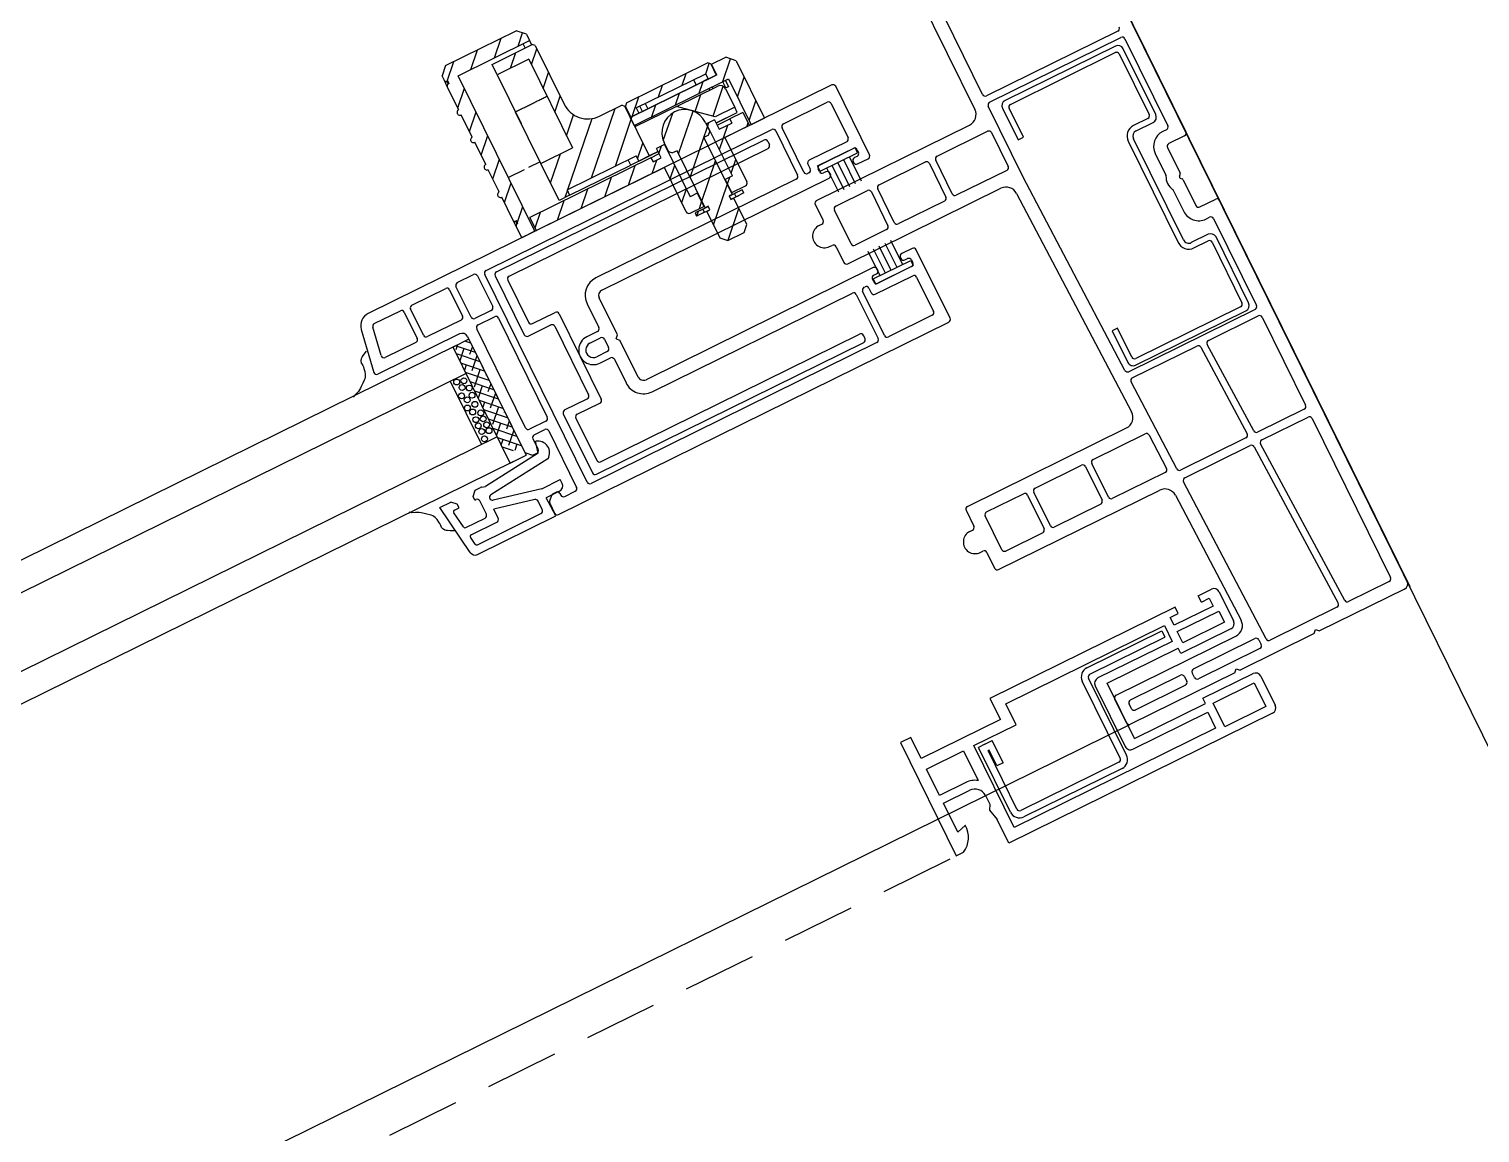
# Model space of a CAD drawing. Header units: millimetres. Extents: x -27104 to 125781, y -3376 to 46996.
# Drawn here: x 55994.857 to 55999.686, y 19016.421 to 19020.095 of the extents above; entities that cross this region are included whole.
import ezdxf

# ---------------------------------------------------------------- set-up
doc = ezdxf.new("R2010")
doc.units = ezdxf.units.MM
doc.header["$LTSCALE"] = 100
doc.header["$MEASUREMENT"] = 0
doc.linetypes.add('HIDDEN2', pattern=[0.1875, 0.125, -0.0625])
doc.layers.get('0').update_dxf_attribs({"linetype": 'CONTINUOUS'})
for name, color, linetype in [('ELE9', 9, 'CONTINUOUS'), ('WIN', 4, 'CONTINUOUS'), ('WIN-G', 252, 'CONTINUOUS'), ('WIN2', 5, 'CONTINUOUS')]:
    doc.layers.add(name, color=color, linetype=linetype)

# ---------------------------------------------------------------- blocks, each defined once
blk = doc.blocks.new('A$C37502152')
at = {"layer": 'WIN-G'}
for p, q in [((57.62, 252.12), (76.22, 252.12)), ((57.62, 250.92), (76.22, 250.92))]:
    blk.add_line(p, q, dxfattribs=at)
at = {"layer": 'WIN-G', "linetype": 'HIDDEN2'}
blk.add_line((703.15, 253), (89.5, 253), dxfattribs=at)
at = {"layer": 'WIN-G'}
for centre, radius, start, end in [((57.62, 250.42), 1.7, 90, 180), ((76.22, 250.42), 1.7, 0, 90), ((57.62, 250.42), 0.5, 90, 180), ((76.22, 250.42), 0.5, 0, 90)]:
    blk.add_arc(centre, radius, start, end, dxfattribs=at)
at = {"layer": 'WIN2'}
for p, q in [((30.5, 255), (80.5, 255)), ((80.5, 255), (80.5, 250.5)), ((29.5, 248.5), (29.5, 254)), ((31, 253.5), (38.8, 253.5)), ((31, 249), (31, 253.5)), ((38.8, 253.5), (38.8, 249)), ((40.3, 253), (78.5, 253)), ((40.3, 250), (40.3, 253)), ((89.5, 253), (88.1, 253)), ((54.5, 250), (40.3, 250)), ((81, 248.5), (80.5, 250.5)), ((85.8, 249), (87.5, 249.5)), ((40, 247.5), (30.5, 247.5)), ((38.8, 249), (31, 249)), ((53.5, 248.5), (40, 248.5)), ((40, 248.5), (40, 247.5)), ((80.5, 247.63), (81, 248.5))]:
    blk.add_line(p, q, dxfattribs=at)
for centre, radius, start, end in [((30.5, 254), 1, 90, 180), ((90.02, 249.24), 4.22, 117.0056, 183.1979), ((54.5, 249), 1, 0, 90), ((30.5, 248.5), 1, 180, 270)]:
    blk.add_arc(centre, radius, start, end, dxfattribs=at)
at = {"ltscale": 1000}
blk.add_wipeout([(1400, 246), (0, 246), (0, 0), (1400, 0)], dxfattribs=at)
at = {"layer": 'WIN', "ltscale": 1000}
blk.add_line((0, 0), (0, 246), dxfattribs=at)
at = {"layer": 'WIN-G'}
for p, q in [((55.92, 250.42), (55.92, 235.82)), ((57.12, 250.42), (57.12, 235.82)), ((76.72, 250.42), (76.72, 239.32)), ((77.92, 250.42), (77.92, 238.12)), ((1347, 246), (53, 246)), ((75.32, 242.32), (76.52, 242.32)), ((75.32, 242.32), (75.32, 238.12)), ((76.52, 242.32), (76.52, 239.32)), ((76.72, 238.12), (75.32, 238.12)), ((76.52, 239.32), (76.72, 239.32)), ((76.72, 238.12), (77.92, 238.12)), ((41.22, 234.12), (41.22, 235.32)), ((55.42, 235.32), (41.22, 235.32)), ((55.42, 234.12), (41.22, 234.12)), ((3.3, 190.6), (3.3, 178.1)), ((25.2, 191.6), (4.3, 191.6)), ((4.3, 178.6), (4.3, 190.1)), ((4.8, 190.6), (24.7, 190.6)), ((25.2, 190.1), (25.2, 184.6)), ((26.2, 184.6), (26.2, 190.6)), ((25.2, 184.6), (26.2, 184.6)), ((7.5, 178.1), (4.8, 178.1)), ((4.3, 177.1), (7.5, 177.1)), ((8.5, 176.1), (8.5, 156.9)), ((9.5, 156.9), (9.5, 176.1)), ((64.5, 167.2), (64.5, 166.6)), ((115.7, 167.7), (65, 167.7)), ((114.1, 166.1), (65, 166.1)), ((114.6, 157.6), (114.6, 165.6)), ((116.2, 156), (116.2, 167.2)), ((141.45, 165.72), (142.25, 165.32)), ((142.25, 165.32), (142.28, 165.31)), ((142.28, 165.31), (142.66, 165.09)), ((142.66, 165.09), (142.83, 164.96)), ((142.83, 164.96), (142.99, 164.81)), ((142.99, 164.81), (143.17, 164.57)), ((143.17, 164.57), (143.24, 164.44)), ((143.24, 164.44), (143.29, 164.3)), ((143.29, 164.3), (143.31, 164.15)), ((143.31, 163.99), (143.29, 163.68)), ((143.29, 163.68), (143.29, 163.41)), ((143.29, 163.41), (143.31, 163.15)), ((143.31, 164.15), (143.31, 163.99)), ((143.31, 163.15), (143.41, 162.63)), ((143.41, 162.63), (143.56, 162.14)), ((143.56, 162.14), (143.66, 161.92)), ((143.66, 161.92), (143.79, 161.71)), ((143.79, 161.71), (143.96, 161.51)), ((143.96, 161.51), (144.15, 161.33)), ((144.15, 161.33), (144.58, 161)), ((144.58, 161), (145.07, 160.58)), ((145.07, 160.58), (145.32, 160.38)), ((128, 159.5), (125, 159.5)), ((125, 137.5), (125, 159.5)), ((127.38, 159.5), (717.15, 159.5)), ((128, 159.5), (128, 137.5)), ((145.32, 160.38), (145.58, 160.2)), ((145.58, 160.2), (145.87, 160.05)), ((145.87, 160.05), (146.17, 159.92)), ((146.17, 159.92), (146.8, 159.7)), ((146.8, 159.7), (147.13, 159.41)), ((7.5, 155.9), (4.3, 155.9)), ((109.3, 140.4), (109.3, 156.6)), ((114.1, 157.1), (109.8, 157.1)), ((115.7, 155.5), (111.4, 155.5)), ((125, 157.71), (128, 154.71)), ((125, 154.77), (126.91, 156.68)), ((125, 155.94), (128, 152.94)), ((125.59, 157.12), (126.36, 157.9)), ((126.58, 157.9), (128, 156.48)), ((127.35, 155.36), (128, 156.01)), ((3.3, 154.9), (3.3, 142.4)), ((4.3, 142.9), (4.3, 154.4)), ((4.8, 154.9), (7.5, 154.9)), ((110.9, 142), (110.9, 155)), ((125, 154.17), (128, 151.17)), ((125, 153.01), (126.03, 154.03)), ((126.47, 152.71), (128, 154.24)), ((128, 154.5), (717.15, 154.5)), ((131, 142.5), (131, 154.5)), ((125, 152.4), (128, 149.4)), ((125, 151.24), (125.14, 151.38)), ((125, 150.64), (128, 147.64)), ((125.59, 150.05), (127.8, 152.26)), ((26.2, 148.4), (25.2, 148.4)), ((25.2, 148.4), (25.2, 142.9)), ((26.2, 142.4), (26.2, 148.4)), ((125, 147.7), (126.91, 149.61)), ((125, 148.87), (128, 145.87)), ((127.35, 148.29), (128, 148.93)), ((125, 147.1), (128, 144.1)), ((125, 145.93), (126.03, 146.96)), ((126.47, 145.63), (128, 147.17)), ((125, 145.33), (128, 142.33)), ((125, 144.17), (125.14, 144.31)), ((125, 143.57), (128, 140.57)), ((125.59, 142.98), (127.8, 145.19)), ((4.3, 141.4), (25.2, 141.4)), ((24.7, 142.4), (4.8, 142.4)), ((115.7, 141.5), (111.4, 141.5)), ((116.2, 129.8), (116.2, 141)), ((125, 140.63), (126.91, 142.54)), ((125, 141.8), (128, 138.8)), ((127.35, 141.21), (128, 141.86)), ((128, 142.5), (717.15, 142.5)), ((114.1, 139.9), (109.8, 139.9)), ((114.6, 131.4), (114.6, 139.4)), ((125, 140.03), (127.53, 137.5)), ((125, 138.86), (126.03, 139.89)), ((125, 138.26), (125.76, 137.5)), ((126.47, 138.56), (128, 140.1)), ((125, 137.5), (128, 137.5)), ((127.17, 137.5), (127.8, 138.12)), ((127.38, 137.5), (717.15, 137.5)), ((143.85, 135.69), (144.04, 135.87)), ((144.04, 135.87), (144.47, 136.2)), ((144.47, 136.2), (144.96, 136.62)), ((144.96, 136.62), (145.21, 136.82)), ((145.21, 136.82), (145.47, 137)), ((145.47, 137), (145.76, 137.15)), ((145.76, 137.15), (146.06, 137.28)), ((146.06, 137.28), (146.68, 137.5)), ((146.68, 137.5), (147.02, 137.62)), ((143.17, 133.79), (143.2, 134.05)), ((143.17, 133.52), (143.17, 133.79)), ((143.2, 133.21), (143.17, 133.52)), ((143.2, 134.05), (143.3, 134.57)), ((143.3, 134.57), (143.44, 135.05)), ((143.44, 135.05), (143.55, 135.28)), ((143.55, 135.28), (143.67, 135.49)), ((143.67, 135.49), (143.85, 135.69)), ((114.1, 130.9), (65, 130.9)), ((141.58, 131.6), (142.14, 131.88)), ((142.14, 131.88), (142.17, 131.89)), ((142.17, 131.89), (142.55, 132.11)), ((142.55, 132.11), (142.72, 132.24)), ((142.72, 132.24), (142.88, 132.39)), ((142.88, 132.39), (143.06, 132.63)), ((143.06, 132.63), (143.13, 132.76)), ((143.13, 132.76), (143.17, 132.9)), ((143.17, 132.9), (143.2, 133.05)), ((143.2, 133.05), (143.2, 133.21)), ((64.5, 129.8), (64.5, 130.4)), ((115.7, 129.3), (65, 129.3))]:
    blk.add_line(p, q, dxfattribs=at)
for centre in [(128.8, 152.97), (129.97, 152.56), (130.11, 153.88), (128.72, 151.89), (128.8, 150.73), (129.97, 150.31), (130.07, 151.42), (128.72, 149.64), (128.97, 147.88), (129.89, 148.89), (130.39, 147.88), (128.72, 146.29), (129.81, 146.63), (130.37, 145.6), (128.6, 144.98), (128.87, 143.47), (129.66, 144.36), (130.07, 143.12)]:
    blk.add_circle(centre, 0.5, dxfattribs=at)
for centre, radius, start, end in [((55.42, 235.82), 1.7, 270, 0), ((55.42, 235.82), 0.5, 270, 0), ((4.3, 190.6), 1, 90, 180), ((4.8, 190.1), 0.5, 90, 180), ((24.7, 190.1), 0.5, 0, 90), ((25.2, 190.6), 1, 0, 90), ((4.3, 178.1), 1, 180, 270), ((4.8, 178.6), 0.5, 180, 270), ((7.5, 176.1), 2, 0, 90), ((7.5, 176.1), 1, 0, 90), ((65, 167.2), 0.5, 90, 180), ((65, 166.6), 0.5, 180, 270), ((114.1, 165.6), 0.5, 0, 90), ((115.7, 167.2), 0.5, 0, 90), ((4.3, 154.9), 1, 90, 180), ((7.5, 156.9), 2, 270, 0), ((7.5, 156.9), 1, 270, 0), ((109.8, 156.6), 0.5, 90, 180), ((111.4, 155), 0.5, 90, 180), ((114.1, 157.6), 0.5, 270, 0), ((115.7, 156), 0.5, 270, 0), ((4.8, 154.4), 0.5, 90, 180), ((4.3, 142.4), 1, 180, 270), ((4.8, 142.9), 0.5, 180, 270), ((24.7, 142.9), 0.5, 270, 0), ((25.2, 142.4), 1, 270, 0), ((111.4, 142), 0.5, 180, 270), ((115.7, 141), 0.5, 0, 90), ((109.8, 140.4), 0.5, 180, 270), ((114.1, 139.4), 0.5, 0, 90), ((65, 130.4), 0.5, 90, 180), ((114.1, 131.4), 0.5, 270, 0), ((65, 129.8), 0.5, 180, 270), ((115.7, 129.8), 0.5, 270, 0)]:
    blk.add_arc(centre, radius, start, end, dxfattribs=at)
at = {"layer": 'WIN2'}
for p, q in [((78.5, 253), (78.5, 237.5)), ((89.5, 231.5), (89.5, 253)), ((87.5, 249.5), (87.5, 244)), ((53.5, 248.5), (53.5, 238)), ((55.5, 237.5), (55.5, 249)), ((80.5, 246), (80.5, 247.63)), ((0, 172.8), (0, 245)), ((1, 246), (17.14, 246)), ((17.64, 245.5), (17.14, 246)), ((18.14, 246), (17.64, 245.5)), ((18.14, 246), (32.2, 246)), ((32.7, 245.5), (32.2, 246)), ((33.2, 246), (32.7, 245.5)), ((33.2, 246), (53, 246)), ((53.5, 245.5), (53.5, 241)), ((2.3, 213), (2.3, 243.2)), ((2.8, 243.7), (10.5, 243.7)), ((11, 243.22), (12.06, 213.02)), ((13.26, 212.98), (12.2, 243.18)), ((12.7, 243.7), (25.38, 243.7)), ((25.88, 243.21), (26.67, 213.01)), ((27.09, 242.79), (27.07, 243.69)), ((27.57, 244.2), (39.2, 244.2)), ((39.2, 242.3), (27.59, 242.3)), ((39.7, 243.7), (39.7, 242.8)), ((41.2, 242.8), (41.2, 243.7)), ((41.7, 244.2), (51.2, 244.2)), ((51.2, 242.3), (41.7, 242.3)), ((51.7, 243.7), (51.7, 242.8)), ((80.5, 237.5), (80.5, 243.13)), ((87.5, 244), (82.5, 244)), ((82.5, 242.5), (87.5, 242.5)), ((87.5, 242.5), (87.5, 237.5)), ((53, 240.5), (30.3, 240.5)), ((28.93, 214.45), (28.3, 238.45)), ((29.5, 232.5), (29.5, 238)), ((30.5, 239), (40, 239)), ((31, 237.5), (38.9, 237.5)), ((31, 235.4), (31, 237.5)), ((38.9, 237.5), (38.9, 235.4)), ((40, 239), (40, 238)), ((53.5, 238), (40, 238)), ((70.5, 237.5), (70.5, 233.5)), ((78.5, 237.5), (70.5, 237.5)), ((87.5, 237.5), (80.5, 237.5)), ((38.9, 235.4), (31, 235.4)), ((40.4, 233.5), (40.4, 236.5)), ((40.4, 236.5), (54.5, 236.5)), ((72.5, 235.5), (87.5, 235.5)), ((72.5, 231.5), (72.5, 235.5)), ((87.5, 235.5), (87.5, 231.5)), ((31.5, 234.2), (38.9, 234.2)), ((31.5, 232.7), (31.5, 234.2)), ((33, 232.7), (31.5, 232.7)), ((33, 232.7), (33, 231.5)), ((37.4, 232.7), (37.4, 231.5)), ((38.9, 232.7), (37.4, 232.7)), ((38.9, 234.2), (38.9, 232.7)), ((70.5, 233.5), (40.4, 233.5)), ((33, 231.5), (30.5, 231.5)), ((37.4, 231.5), (72.5, 231.5)), ((87.5, 231.5), (89.5, 231.5)), ((11.56, 212.5), (2.8, 212.5)), ((26.17, 212.5), (13.76, 212.5)), ((61.5, 212.5), (30.93, 212.5)), ((2.3, 193.8), (2.3, 210.5)), ((2.8, 211), (11.64, 211)), ((12.14, 210.52), (12.73, 193.82)), ((13.93, 193.78), (13.35, 210.48)), ((13.85, 211), (26.23, 211)), ((26.73, 210.51), (27.17, 193.81)), ((28.76, 210.2), (38.8, 210.2)), ((41, 210.2), (49.8, 210.2)), ((52, 210.2), (59, 210.2)), ((62, 209), (62, 212)), ((28.42, 203.29), (28.26, 209.69)), ((39.3, 209.7), (39.3, 203.3)), ((40.5, 203.3), (40.5, 209.7)), ((50.3, 209.7), (50.3, 203.3)), ((51.5, 203.3), (51.5, 209.7)), ((59.5, 209.7), (59.5, 203.3)), ((63, 208.5), (62.5, 208.5)), ((38.8, 202.8), (28.92, 202.8)), ((49.8, 202.8), (41, 202.8)), ((59, 202.8), (52, 202.8)), ((62, 201), (62, 204)), ((63, 204.5), (62.5, 204.5)), ((61.5, 200.5), (31.35, 200.5)), ((30.45, 156.45), (29.35, 198.45)), ((12.23, 193.3), (2.8, 193.3)), ((26.67, 193.3), (14.43, 193.3)), ((2.3, 175.1), (2.3, 191.6)), ((2.8, 192.1), (26.73, 192.1)), ((27.23, 191.61), (28.2, 154.47)), ((3.5, 174.6), (2.8, 174.6)), ((3.5, 172.3), (0.5, 172.3)), ((4, 166.92), (4, 171.8)), ((6.3, 167.73), (6.3, 171.8)), ((50, 170.5), (50, 157.5)), ((124.5, 171), (50.5, 171)), ((139.84, 171), (124.99, 171)), ((124.99, 171), (125.11, 167.5)), ((125, 168.61), (125, 170.5)), ((52, 161.7), (52, 168.2)), ((52.5, 168.7), (60.8, 168.7)), ((61.3, 168.2), (61.3, 159.8)), ((62.5, 159.8), (62.5, 168.2)), ((63, 168.7), (117.2, 168.7)), ((117.7, 168.2), (117.7, 128.8)), ((119.7, 157.5), (119.7, 168.2)), ((122.2, 168.7), (120.2, 168.7)), ((122.7, 167.9), (122.7, 168.2)), ((124.15, 167.55), (124.86, 168.25)), ((126.61, 169), (126.61, 167.39)), ((139.14, 169.5), (127.11, 169.5)), ((139.44, 169.24), (139.64, 167.84)), ((140.83, 170.13), (142.11, 161)), ((4, 160.8), (4, 165.68)), ((4.29, 166.51), (4.09, 166.71)), ((4.29, 166.09), (4.09, 165.89)), ((121.61, 166.5), (121.61, 165.8)), ((125.11, 165.8), (121.61, 165.8)), ((122.61, 167.5), (125.11, 167.5)), ((123.79, 167.4), (123.2, 167.4)), ((125.11, 165.8), (133.4, 163.88)), ((127, 166.9), (133.98, 165.28)), ((133.98, 167), (133.98, 165.28)), ((139.34, 167.5), (134.48, 167.5)), ((135.48, 165.5), (135.48, 163)), ((139.64, 166), (135.98, 166)), ((139.93, 165.74), (140.34, 162.84)), ((6.3, 160.8), (6.3, 164.87)), ((59.6, 161.2), (52.5, 161.2)), ((60.1, 159.8), (60.1, 160.7)), ((121.91, 161.69), (133.34, 162.9)), ((123.01, 160.1), (133.54, 161.21)), ((134.19, 161.05), (133.54, 161.21)), ((135.38, 161), (134.36, 161)), ((136.18, 161.8), (135.38, 161)), ((136.18, 162.5), (135.98, 162.5)), ((136.18, 162.5), (136.18, 161.8)), ((140.04, 162.5), (139.18, 162.5)), ((139.18, 162.5), (139.18, 161.8)), ((139.18, 161.8), (139.98, 161)), ((142.11, 161), (139.98, 161)), ((0, 61.6), (0, 159.8)), ((0.5, 160.3), (3.5, 160.3)), ((2.8, 158), (3.5, 158)), ((51.5, 158.7), (51.5, 159.2)), ((51.65, 158.7), (51.65, 159.7)), ((58.75, 159.7), (51.65, 159.7)), ((58.75, 158.7), (51.65, 158.7)), ((52, 159.7), (58.4, 159.7)), ((52.5, 158.2), (52, 158.2)), ((53.2, 154.1), (53.2, 158.7)), ((54.3, 154.1), (54.3, 158.7)), ((55.4, 154.1), (55.4, 158.7)), ((56.5, 154.1), (56.5, 158.7)), ((57.5, 154.1), (57.5, 158.7)), ((58.4, 158.2), (57.9, 158.2)), ((58.75, 158.7), (58.75, 159.7)), ((58.9, 159.2), (58.9, 158.7)), ((60.8, 159.3), (60.6, 159.3)), ((101, 159.3), (63, 159.3)), ((123.01, 160.1), (122.48, 158.1)), ((122.7, 157.5), (122.7, 159.5)), ((124, 160), (123.2, 160)), ((125, 159), (124, 160)), ((125, 137), (125, 159)), ((2.3, 141), (2.3, 157.5)), ((50.5, 157), (52.5, 157)), ((53, 157.5), (53, 157.7)), ((57.4, 157.7), (57.4, 157.5)), ((57.9, 157), (101, 157)), ((102, 156), (102, 149)), ((104.3, 151.5), (104.3, 156)), ((119.4, 155.8), (122.5, 155.8)), ((122.2, 157), (120.2, 157)), ((28.2, 154.47), (28.2, 141)), ((61.5, 154.5), (32.45, 154.5)), ((62, 151), (62, 154)), ((118.9, 136.5), (118.9, 155.3)), ((123, 155.3), (123, 136.5)), ((29.7, 145.3), (29.7, 151.7)), ((30.2, 152.2), (39.8, 152.2)), ((40.3, 151.7), (40.3, 145.3)), ((41.5, 145.3), (41.5, 151.7)), ((42, 152.2), (50.8, 152.2)), ((51.3, 151.7), (51.3, 145.3)), ((52.5, 145.3), (52.5, 151.7)), ((53, 152.2), (59, 152.2)), ((59.5, 151.7), (59.5, 145.3)), ((106.8, 151), (104.8, 151)), ((63, 150.5), (62.5, 150.5)), ((102.5, 148.5), (102, 149)), ((102.5, 148.5), (102, 148)), ((104.3, 147.7), (104.3, 149.3)), ((104.8, 149.8), (106.8, 149.8)), ((62, 143), (62, 146)), ((63, 146.5), (62.5, 146.5)), ((102, 148), (102, 141)), ((106.8, 147.2), (104.8, 147.2)), ((104.8, 146), (106.8, 146)), ((39.8, 144.8), (30.2, 144.8)), ((50.8, 144.8), (42, 144.8)), ((59, 144.8), (53, 144.8)), ((104.3, 141), (104.3, 145.5)), ((61.5, 142.5), (32.5, 142.5)), ((53.2, 142.9), (53.2, 138.3)), ((54.3, 142.9), (54.3, 138.3)), ((55.4, 142.9), (55.4, 138.3)), ((56.5, 142.9), (56.5, 138.3)), ((57.5, 142.9), (57.5, 138.3)), ((74.95, 141.9), (73.95, 140.9)), ((78.01, 141.9), (73.95, 137.84)), ((73.95, 140.9), (73.95, 135.9)), ((78.05, 141.9), (74.95, 141.9)), ((79.05, 140.9), (78.05, 141.9)), ((79.05, 135.9), (79.05, 140.9)), ((27.7, 140.5), (2.8, 140.5)), ((2.8, 139.3), (27.7, 139.3)), ((28.2, 138.8), (28.2, 98)), ((30.5, 99.5), (30.5, 140.5)), ((50, 139.5), (50, 126.5)), ((52.5, 140), (50.5, 140)), ((51.5, 137.8), (51.5, 138.3)), ((51.65, 138.3), (51.65, 137.3)), ((58.75, 138.3), (51.65, 138.3)), ((52, 138.8), (52.5, 138.8)), ((53, 139.3), (53, 139.5)), ((57.4, 139.5), (57.4, 139.3)), ((101, 140), (57.9, 140)), ((57.9, 138.8), (58.4, 138.8)), ((58.75, 138.3), (58.75, 137.3)), ((58.9, 138.3), (58.9, 137.8)), ((79.05, 138.45), (73.95, 133.35)), ((58.75, 137.3), (51.65, 137.3)), ((58.4, 137.3), (52, 137.3)), ((52.5, 135.8), (59.6, 135.8)), ((60.1, 136.3), (60.1, 137.2)), ((60.6, 137.7), (60.8, 137.7)), ((61.3, 137.2), (61.3, 128.8)), ((62.5, 128.8), (62.5, 137.2)), ((63, 137.7), (101, 137.7)), ((72.02, 135.85), (72.02, 135.25)), ((72.02, 135.85), (73.51, 135.85)), ((72.98, 135.85), (72.97, 135.85)), ((74.5, 135.85), (72.98, 135.85)), ((73.51, 135.85), (73.51, 135.25)), ((74.5, 135.9), (73.95, 135.9)), ((74.5, 135.2), (74.5, 135.9)), ((78.5, 135.9), (78.5, 135.2)), ((79.05, 135.9), (78.5, 135.9)), ((80.03, 135.85), (78.5, 135.85)), ((79.5, 135.85), (79.5, 135.25)), ((79.5, 135.85), (80.98, 135.85)), ((80.03, 135.85), (80.03, 135.85)), ((80.94, 135.85), (80.34, 135.25)), ((80.98, 135.25), (80.98, 135.85)), ((122.5, 136), (119.4, 136)), ((126, 136), (141.5, 136)), ((52, 128.8), (52, 135.3)), ((70.75, 126), (70.75, 134.4)), ((73.85, 134.9), (71.25, 134.9)), ((72.02, 135.25), (73.51, 135.25)), ((72.98, 135.25), (72.97, 135.25)), ((74.5, 135.25), (72.98, 135.25)), ((73.85, 134.9), (73.85, 132.4)), ((73.95, 124.4), (73.95, 135.2)), ((73.95, 135.2), (74.5, 135.2)), ((79.05, 133.96), (73.95, 128.86)), ((80.03, 135.25), (78.5, 135.25)), ((78.5, 135.2), (79.05, 135.2)), ((79.05, 135.2), (79.05, 124.4)), ((79.15, 132.4), (79.15, 134.9)), ((81.75, 134.9), (79.15, 134.9)), ((79.99, 134.9), (79.15, 134.06)), ((79.5, 135.25), (80.98, 135.25)), ((80.03, 135.25), (80.03, 135.25)), ((82.25, 134.4), (82.25, 126)), ((118.9, 128.5), (118.9, 134.3)), ((119.4, 134.8), (122.5, 134.8)), ((123, 134.3), (123, 128.5)), ((124.2, 128.5), (124.2, 133.5)), ((124.7, 134), (131.1, 134)), ((131.6, 133.5), (131.6, 128.5)), ((132.8, 128.5), (132.8, 133.5)), ((133.3, 134), (139.12, 134)), ((139.61, 133.41), (138.73, 128.41)), ((140.67, 127.9), (141.99, 135.41)), ((72.5, 131.9), (70.75, 130.15)), ((72.5, 132.4), (73.85, 132.4)), ((72.5, 132.4), (72.5, 122.5)), ((73.85, 133.25), (73, 132.4)), ((79.15, 132.4), (80.5, 132.4)), ((82.25, 132.67), (80.5, 130.92)), ((80.5, 122.5), (80.5, 132.4)), ((79.05, 129.47), (72.6, 123.02)), ((50.5, 126), (138.4, 126)), ((60.8, 128.3), (52.5, 128.3)), ((117.2, 128.3), (63, 128.3)), ((63.28, 115.1), (63.28, 126)), ((63.28, 126), (65.78, 126)), ((65.78, 117.3), (65.78, 126)), ((66.1, 123.5), (66.1, 126)), ((66.1, 126), (70.75, 126)), ((66.6, 126), (66.1, 125.5)), ((72.5, 127.41), (69.39, 124.3)), ((82.25, 128.18), (80.5, 126.43)), ((82.25, 126), (106.5, 126)), ((84.56, 126), (82.86, 124.3)), ((89.05, 126), (86.55, 123.5)), ((93.54, 126), (91.04, 123.5)), ((98.03, 126), (95.53, 123.5)), ((102.52, 126), (100.02, 123.5)), ((106.5, 126), (106.5, 123.5)), ((106.8, 126), (106.5, 126)), ((106.78, 126), (106.78, 96.5)), ((106.78, 126), (109.28, 126)), ((106.99, 126), (106.78, 125.79)), ((109.28, 126), (109.28, 123.8)), ((122.5, 128), (119.4, 128)), ((131.1, 128), (124.7, 128)), ((138.24, 128), (133.3, 128)), ((65.78, 125.2), (63.28, 122.7)), ((66.1, 123.5), (68.6, 123.5)), ((68.6, 123.51), (68.59, 123.5)), ((68.6, 123.5), (68.6, 124.3)), ((71, 124.3), (68.6, 124.3)), ((71, 123.5), (68.6, 123.5)), ((71, 122.5), (71, 124.3)), ((73.1, 124.4), (72.6, 123.9)), ((72.6, 122.2), (72.6, 123.9)), ((73.1, 124.4), (73.95, 124.4)), ((79.05, 124.98), (73.63, 119.56)), ((79.05, 124.4), (79.9, 124.4)), ((80.4, 123.9), (79.9, 124.4)), ((80.4, 123.9), (80.4, 122.2)), ((82, 123.44), (81.06, 122.5)), ((82, 124.3), (82, 122.5)), ((83.55, 124.3), (82, 124.3)), ((83.55, 123.5), (82, 123.5)), ((83.55, 123.5), (83.55, 124.3)), ((83.55, 123.5), (106.5, 123.5)), ((106.5, 125.49), (104.51, 123.5)), ((108.98, 123.5), (108.78, 123.5)), ((108.78, 123.5), (108.78, 123)), ((109.28, 123.8), (108.98, 123.5)), ((108.98, 123), (108.98, 123.5)), ((109.28, 123.8), (109.28, 122.7)), ((70.9, 123.1), (66.98, 123.1)), ((66.98, 123.1), (66.98, 122.1)), ((66.98, 118.6), (66.98, 122.1)), ((66.98, 122.1), (70.68, 122.1)), ((71, 123.1), (67, 123.1)), ((70.96, 121.85), (67.15, 118.04)), ((70.68, 122.1), (75.78, 117.6)), ((71, 122.5), (72.5, 122.5)), ((72.5, 122.92), (72.08, 122.5)), ((80.38, 121.82), (76.88, 118.32)), ((80.4, 122.5), (80.5, 122.5)), ((80.5, 122.5), (82, 122.5)), ((83.68, 123.1), (81.98, 123.1)), ((81.98, 123.1), (83.68, 123.1)), ((85.68, 123.1), (83.15, 123.1)), ((83.68, 113.7), (83.68, 123.1)), ((83.68, 123.1), (85.68, 123.1)), ((85.68, 122.65), (83.68, 120.65)), ((89.62, 122.1), (83.68, 116.16)), ((94.11, 122.1), (85.31, 113.3)), ((85.68, 122.1), (85.68, 123.1)), ((85.68, 123.1), (87.18, 123.1)), ((85.68, 123.1), (85.68, 122.1)), ((98.78, 122.1), (85.68, 122.1)), ((87.18, 123.1), (87.18, 122.1)), ((98.78, 123.1), (87.18, 123.1)), ((98.6, 122.1), (89.6, 113.1)), ((99.6, 123.1), (98.78, 122.28)), ((98.78, 122.1), (98.78, 123.1)), ((98.78, 123.1), (100.78, 123.1)), ((100.78, 123.1), (100.78, 116.1)), ((108.78, 123.3), (106.78, 121.3)), ((108.98, 123), (108.78, 123)), ((109.28, 122.7), (109.28, 118.3)), ((65.78, 120.71), (63.28, 118.21)), ((66.38, 117.3), (66.38, 118.5)), ((66.38, 118.5), (66.88, 118.5)), ((66.88, 118.5), (66.88, 117.3)), ((66.88, 118.5), (66.99, 118.5)), ((73.35, 119.75), (71.2, 117.6)), ((100.78, 119.79), (97.09, 116.1)), ((109.28, 119.31), (106.78, 116.81)), ((66.86, 117.3), (63.97, 114.41)), ((83.68, 117.3), (65.78, 117.3)), ((75.78, 117.6), (67.98, 117.6)), ((68.88, 117.6), (68.88, 117.3)), ((71.35, 117.3), (69.85, 115.8)), ((75.84, 117.3), (74.34, 115.8)), ((75.73, 117.64), (75.69, 117.6)), ((75.78, 117.6), (83.68, 117.6)), ((80.33, 117.3), (78.83, 115.8)), ((83.68, 116.16), (83.32, 115.8)), ((83.68, 117.3), (83.68, 115.8)), ((100.78, 116.1), (94.78, 116.1)), ((94.78, 99.3), (94.78, 116.1)), ((100.78, 116.1), (100.78, 106.35)), ((109.28, 117.3), (109.28, 113.1)), ((63.28, 115.1), (64.58, 113.8)), ((67.28, 113.8), (64.58, 113.8)), ((67.28, 115.8), (67.28, 113.8)), ((67.28, 115.8), (83.68, 115.8)), ((67.38, 113.7), (67.38, 115.8)), ((68.88, 115.8), (67.38, 115.8)), ((83.58, 115.8), (67.38, 115.8)), ((67.38, 113.7), (67.78, 113.3)), ((68.88, 114.83), (67.57, 113.51)), ((68.88, 115.8), (68.88, 114.8)), ((68.88, 115.8), (69.78, 115.8)), ((82.08, 114.8), (68.88, 114.8)), ((71.18, 114.8), (71.18, 115.8)), ((73.34, 114.8), (71.84, 113.3)), ((77.83, 114.8), (76.33, 113.3)), ((80.38, 114.8), (80.38, 115.8)), ((83.32, 115.8), (80.82, 113.3)), ((81.38, 115.8), (81.38, 114.8)), ((82.08, 114.8), (82.08, 115.8)), ((83.58, 115.8), (82.08, 115.8)), ((83.18, 113.3), (83.58, 113.7)), ((83.58, 115.8), (83.58, 113.7)), ((83.68, 113.7), (84.08, 113.3)), ((94.78, 113.79), (92.13, 111.14)), ((100.78, 115.8), (103, 115.8)), ((103.81, 115.8), (106.78, 115.8)), ((109.28, 114.82), (106.78, 112.32)), ((83.18, 113.3), (67.78, 113.3)), ((88.28, 113.3), (84.08, 113.3)), ((109.28, 112.1), (109.28, 107.9)), ((94.78, 109.3), (92.78, 107.3)), ((92.78, 97.7), (92.78, 108.8)), ((109.28, 110.33), (106.78, 107.83)), ((100.78, 99.3), (100.78, 108.52)), ((109.28, 106.9), (109.28, 102.7)), ((94.78, 104.81), (92.78, 102.81)), ((109.28, 105.84), (106.78, 103.34)), ((109.28, 101.35), (106.78, 98.85)), ((109.28, 101.7), (109.28, 97.3)), ((94.78, 100.32), (92.78, 98.32)), ((94.78, 99.3), (100.78, 99.3)), ((98.25, 99.3), (96.25, 97.3)), ((100.78, 99.3), (100.78, 97.3)), ((92.78, 97.7), (93.18, 97.3)), ((100.78, 97.3), (93.18, 97.3)), ((93.28, 96.5), (93.28, 97.3)), ((93.28, 95.3), (93.28, 96.5)), ((106.78, 96.5), (93.28, 96.5)), ((95.45, 96.5), (93.77, 94.81)), ((94.48, 97.3), (94.48, 96.5)), ((99.94, 96.5), (97.44, 94)), ((100.78, 97.34), (100.74, 97.3)), ((104.43, 96.5), (101.93, 94)), ((108.92, 96.5), (106.42, 94)), ((108.78, 97), (108.98, 97)), ((108.78, 97), (108.78, 96.5)), ((108.78, 96.5), (108.98, 96.5)), ((108.98, 96.5), (108.98, 97)), ((109.28, 97.3), (109.28, 96.2)), ((93.28, 95.3), (94.58, 94)), ((107.98, 94), (94.58, 94)), ((107.98, 94), (109.28, 95.3)), ((109.28, 96.2), (109.28, 95.3))]:
    blk.add_line(p, q, dxfattribs=at)
for centre, radius, start, end in [((1, 245), 1, 90, 180), ((53, 245.5), 0.5, 0, 90), ((82.5, 246), 2, 180, 270), ((2.8, 243.2), 0.5, 90, 180), ((10.5, 243.2), 0.5, 2, 90), ((12.7, 243.2), 0.5, 90, 182), ((25.38, 243.2), 0.5, 1.5, 90), ((27.57, 243.7), 0.5, 90, 181.5), ((27.59, 242.8), 0.5, 181.5, 270), ((39.2, 243.7), 0.5, 0, 90), ((39.2, 242.8), 0.5, 270, 0), ((41.7, 243.7), 0.5, 90, 180), ((41.7, 242.8), 0.5, 180, 270), ((51.2, 243.7), 0.5, 0, 90), ((51.2, 242.8), 0.5, 270, 0), ((82.5, 246), 3.5, 235.1503, 270), ((30.3, 238.5), 2, 90, 181.5), ((53, 241), 0.5, 270, 0), ((30.5, 238), 1, 90, 180), ((54.5, 237.5), 1, 270, 0), ((30.5, 232.5), 1, 180, 270), ((2.8, 213), 0.5, 180, 270), ((11.56, 213), 0.5, 270, 2), ((13.76, 213), 0.5, 182, 270), ((26.17, 213), 0.5, 270, 1.5), ((30.93, 214.5), 2, 181.5, 270), ((61.5, 212), 0.5, 0, 90), ((2.8, 210.5), 0.5, 90, 180), ((11.64, 210.5), 0.5, 2, 90), ((13.85, 210.5), 0.5, 90, 182), ((26.23, 210.5), 0.5, 1.5, 90), ((28.76, 209.7), 0.5, 90, 181.5), ((38.8, 209.7), 0.5, 0, 90), ((41, 209.7), 0.5, 90, 180), ((49.8, 209.7), 0.5, 0, 90), ((52, 209.7), 0.5, 90, 180), ((59, 209.7), 0.5, 0, 90), ((62.5, 209), 0.5, 180, 270), ((63, 206.5), 2, 270, 90), ((28.92, 203.3), 0.5, 181.5, 270), ((38.8, 203.3), 0.5, 270, 0), ((41, 203.3), 0.5, 180, 270), ((49.8, 203.3), 0.5, 270, 0), ((52, 203.3), 0.5, 180, 270), ((59, 203.3), 0.5, 270, 0), ((62.5, 204), 0.5, 90, 180), ((31.35, 198.5), 2, 90, 181.5), ((61.5, 201), 0.5, 270, 0), ((2.8, 193.8), 0.5, 180, 270), ((12.23, 193.8), 0.5, 270, 2), ((14.43, 193.8), 0.5, 182, 270), ((26.67, 193.8), 0.5, 270, 1.5), ((2.8, 191.6), 0.5, 90, 180), ((26.73, 191.6), 0.5, 1.5, 90), ((0.5, 172.8), 0.5, 180, 270), ((2.8, 175.1), 0.5, 180, 270), ((3.5, 171.8), 2.8, 0, 90), ((3.5, 171.8), 0.5, 0, 90), ((50.5, 170.5), 0.5, 90, 180), ((124.5, 170.5), 0.5, 0, 90), ((139.84, 170), 1, 7.6518, 90), ((52.5, 168.2), 0.5, 90, 180), ((60.8, 168.2), 0.5, 0, 90), ((63, 168.2), 0.5, 90, 180), ((117.2, 168.2), 0.5, 0, 90), ((120.2, 168.2), 0.5, 90, 180), ((122.2, 168.2), 0.5, 0, 90), ((123.2, 167.9), 0.5, 180, 270), ((124.5, 168.61), 0.5, 315, 0), ((127.11, 169), 0.5, 90, 180), ((139.14, 169.2), 0.3, 7.4356, 90.1302), ((139.34, 167.8), 0.3, 269.8698, 8.3768), ((4.3, 166.92), 0.3, 180, 225), ((4.3, 165.68), 0.3, 135, 180), ((4.08, 166.3), 0.3, 315, 45), ((6.6, 167.73), 0.3, 180, 209.4907), ((4.08, 166.3), 2.6, 330.5093, 29.4907), ((122.61, 166.5), 1, 90, 180), ((123.79, 167.9), 0.5, 270, 315), ((127.11, 167.39), 0.5, 180, 256.9391), ((134.48, 167), 0.5, 90, 180), ((135.98, 165.5), 0.5, 90, 180), ((139.64, 165.7), 0.3, 7.6235, 90.1302), ((6.6, 164.87), 0.3, 150.5093, 180), ((133.28, 163.39), 0.5, 276, 76.9391), ((135.98, 163), 0.5, 180, 270), ((3.5, 160.8), 0.5, 270, 0), ((3.5, 160.8), 2.8, 270, 0), ((52.5, 161.7), 0.5, 180, 270), ((59.6, 160.7), 0.5, 0, 90), ((123.01, 160.03), 2, 123.609, 254.4966), ((134.36, 161.3), 0.3, 236.8254, 270), ((140.04, 162.8), 0.3, 269.8698, 8.3917), ((0.5, 159.8), 0.5, 90, 180), ((2.8, 157.5), 0.5, 90, 180), ((52, 159.2), 0.5, 90, 180), ((52, 158.7), 0.5, 180, 270), ((52.5, 157.7), 0.5, 0, 90), ((57.9, 157.7), 0.5, 90, 180), ((58.4, 159.2), 0.5, 0, 90), ((58.4, 158.7), 0.5, 270, 0), ((60.6, 159.8), 0.5, 180, 270), ((60.8, 159.8), 0.5, 270, 0), ((63, 159.8), 0.5, 180, 270), ((101, 156), 3.3, 0, 90), ((123.2, 159.5), 0.5, 90, 180), ((32.45, 156.5), 2, 181.5, 270), ((50.5, 157.5), 0.5, 180, 270), ((52.5, 157.5), 0.5, 270, 0), ((57.9, 157.5), 0.5, 180, 270), ((101, 156), 1, 0, 90), ((119.4, 155.3), 0.5, 90, 180), ((120.2, 157.5), 0.5, 180, 270), ((122.2, 157.5), 0.5, 270, 0), ((122.5, 155.3), 0.5, 0, 90), ((61.5, 154), 0.5, 0, 90), ((30.2, 151.7), 0.5, 90, 180), ((39.8, 151.7), 0.5, 0, 90), ((42, 151.7), 0.5, 90, 180), ((50.8, 151.7), 0.5, 0, 90), ((53, 151.7), 0.5, 90, 180), ((59, 151.7), 0.5, 0, 90), ((62.5, 151), 0.5, 180, 270), ((104.8, 151.5), 0.5, 180, 270), ((106.8, 148.5), 2.5, 270, 90), ((63, 148.5), 2, 270, 90), ((104.8, 149.3), 0.5, 90, 180.0048), ((106.8, 148.5), 1.3, 269.9984, 90.0016), ((62.5, 146), 0.5, 90, 180), ((104.8, 147.7), 0.5, 180, 270), ((104.8, 145.5), 0.5, 90, 180), ((30.2, 145.3), 0.5, 180, 270), ((39.8, 145.3), 0.5, 270, 0), ((42, 145.3), 0.5, 180, 270), ((50.8, 145.3), 0.5, 270, 0), ((53, 145.3), 0.5, 180, 270), ((59, 145.3), 0.5, 270, 0), ((2.8, 141), 0.5, 180, 270), ((27.7, 141), 0.5, 270, 0), ((32.5, 140.5), 2, 90, 180), ((61.5, 143), 0.5, 270, 0), ((101, 141), 1, 270, 0), ((101, 141), 3.3, 270, 0), ((2.8, 138.8), 0.5, 90, 180), ((27.7, 138.8), 0.5, 0, 90), ((50.5, 139.5), 0.5, 90, 180), ((52, 138.3), 0.5, 90, 180), ((52.5, 139.5), 0.5, 0, 90), ((52.5, 139.3), 0.5, 270, 0), ((57.9, 139.5), 0.5, 90, 180), ((57.9, 139.3), 0.5, 180, 270), ((58.4, 138.3), 0.5, 0, 90), ((52, 137.8), 0.5, 180, 270), ((52.5, 135.3), 0.5, 90, 180), ((58.4, 137.8), 0.5, 270, 0), ((59.6, 136.3), 0.5, 270, 0), ((60.6, 137.2), 0.5, 90, 180), ((60.8, 137.2), 0.5, 0, 90), ((63, 137.2), 0.5, 90, 180), ((119.4, 136.5), 0.5, 180, 270), ((122.5, 136.5), 0.5, 270, 0), ((126, 137), 1, 180, 270), ((141.5, 135.5), 0.5, 350, 90), ((71.25, 134.4), 0.5, 90, 180), ((81.75, 134.4), 0.5, 0, 90), ((119.4, 134.3), 0.5, 90, 180), ((122.5, 134.3), 0.5, 0, 90), ((124.7, 133.5), 0.5, 90, 180), ((131.1, 133.5), 0.5, 0, 90), ((133.3, 133.5), 0.5, 90, 180), ((139.12, 133.5), 0.5, 350, 90), ((52.5, 128.8), 0.5, 180, 270), ((60.8, 128.8), 0.5, 270, 0), ((63, 128.8), 0.5, 180, 270), ((117.2, 128.8), 0.5, 270, 0), ((119.4, 128.5), 0.5, 180, 270), ((122.5, 128.5), 0.5, 270, 0), ((124.7, 128.5), 0.5, 180, 270), ((131.1, 128.5), 0.5, 270, 0), ((133.3, 128.5), 0.5, 180, 270), ((138.24, 128.5), 0.5, 270, 350), ((50.5, 126.5), 0.5, 180, 270), ((138.4, 128.3), 2.3, 270, 350), ((108.98, 123.8), 0.3, 270, 0), ((76.5, 122.2), 3.9, 180, 0), ((108.98, 122.7), 0.3, 0, 90), ((67.98, 118.6), 1, 180, 270), ((109.28, 117.8), 0.5, 270, 90), ((88.28, 108.8), 4.5, 0, 90), ((109.28, 112.6), 0.5, 270, 90), ((109.28, 107.4), 0.5, 270, 90), ((109.28, 102.2), 0.5, 270, 90), ((108.98, 97.3), 0.3, 270, 0), ((108.98, 96.2), 0.3, 0, 90)]:
    blk.add_arc(centre, radius, start, end, dxfattribs=at)
for points in [[(69.48, 117.6), (69.48, 117.3)], [(83.48, 117.3), (83.48, 117.6)], [(94.78, 106.35), (100.78, 106.35)]]:
    blk.add_open_spline(points, degree=1, dxfattribs=at)
blk = doc.blocks.new('ggtyu')
at = {"layer": 'ELE9', "color": 253, "ltscale": 0.1, "xscale": 0.01956378461538461, "yscale": 0.01956378461538461, "zscale": 0.01956378461538461, "rotation": 206.2426701421541}
blk.add_blockref('A$C37502152', (55807.8672, 19186.3557), dxfattribs=at)
at = {"layer": 'ELE9', "color": 253, "ltscale": 0.1}
blk.add_lwpolyline([(55807.8673, 19186.3556), (55810.4616, 19181.0882)], dxfattribs=at)

msp = doc.modelspace()

# ---------------------------------------------------------------- block references
msp.add_blockref('ggtyu', (189.4577, -163.799))

doc.saveas('drawing.dxf')
